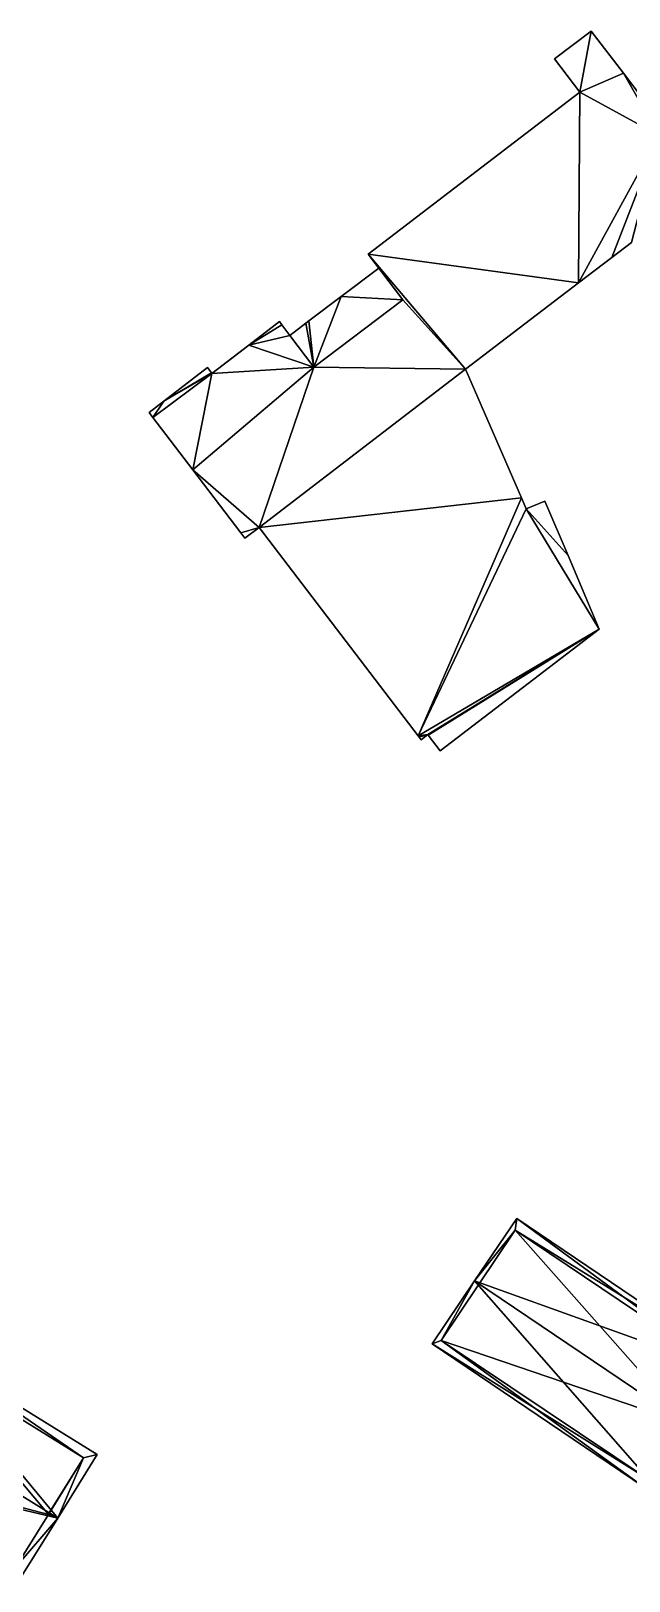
# Model space of a CAD drawing. Extents: x 2679264 to 2679716, y 1246766 to 1247183.
# Drawn here: x 2679528.8 to 2679574.3, y 1247064.8 to 1247182.7 of the extents above; entities that cross this region are included whole.
import ezdxf

# ---------------------------------------------------------------- set-up
doc = ezdxf.new("R2010")
doc.units = 0

msp = doc.modelspace()

# ---------------------------------------------------------------- linework, layer by layer
for points in [[(2679568.65, 1247180.63, 455.47), (2679571.44, 1247182.74, 455.47), (2679570.58, 1247178.08, 455.47)], [(2679571.44, 1247182.74, 455.47), (2679568.65, 1247180.63, 455.47), (2679568.65, 1247180.63, 428.01)], [(2679571.44, 1247182.74, 428.01), (2679571.44, 1247182.74, 455.47), (2679568.65, 1247180.63, 428.01)], [(2679571.44, 1247182.74, 428.01), (2679568.65, 1247180.63, 428.01), (2679570.58, 1247178.08, 428.01)], [(2679571.44, 1247182.74, 455.47), (2679573.89, 1247179.52, 455.47), (2679570.58, 1247178.08, 455.47)], [(2679573.89, 1247179.52, 428.01), (2679571.44, 1247182.74, 428.01), (2679570.58, 1247178.08, 428.01)], [(2679573.89, 1247179.52, 455.47), (2679571.44, 1247182.74, 455.47), (2679571.44, 1247182.74, 428.01)], [(2679573.89, 1247179.52, 428.01), (2679573.89, 1247179.52, 455.47), (2679571.44, 1247182.74, 428.01)], [(2679568.65, 1247180.63, 455.47), (2679570.58, 1247178.08, 455.47), (2679570.58, 1247178.08, 428.01)], [(2679568.65, 1247180.63, 428.01), (2679568.65, 1247180.63, 455.47), (2679570.58, 1247178.08, 428.01)], [(2679573.89, 1247179.52, 455.47), (2679576.61, 1247174.78, 455.47), (2679570.58, 1247178.08, 455.47)], [(2679573.89, 1247179.52, 428.01), (2679570.58, 1247178.08, 428.01), (2679576.61, 1247174.78, 428.01)], [(2679576.88, 1247175.58, 455.47), (2679576.61, 1247174.78, 455.47), (2679573.89, 1247179.52, 455.47)], [(2679576.88, 1247175.58, 455.47), (2679573.89, 1247179.52, 455.47), (2679573.89, 1247179.52, 428.01)], [(2679576.88, 1247175.58, 428.01), (2679576.88, 1247175.58, 455.47), (2679573.89, 1247179.52, 428.01)], [(2679576.88, 1247175.58, 428.01), (2679573.89, 1247179.52, 428.01), (2679576.61, 1247174.78, 428.01)], [(2679570.58, 1247178.08, 455.47), (2679570.47, 1247163.58, 455.47), (2679554.48, 1247165.77, 455.47)], [(2679570.58, 1247178.08, 455.47), (2679554.48, 1247165.77, 455.47), (2679554.48, 1247165.77, 428.01)], [(2679570.58, 1247178.08, 428.01), (2679570.58, 1247178.08, 455.47), (2679554.48, 1247165.77, 428.01)], [(2679570.58, 1247178.08, 428.01), (2679554.48, 1247165.77, 428.01), (2679570.47, 1247163.58, 428.01)], [(2679576.61, 1247174.78, 455.47), (2679570.47, 1247163.58, 455.47), (2679570.58, 1247178.08, 455.47)], [(2679570.58, 1247178.08, 428.01), (2679570.47, 1247163.58, 428.01), (2679576.61, 1247174.78, 428.01)], [(2679573, 1247165.51, 455.47), (2679570.47, 1247163.58, 455.47), (2679576.61, 1247174.78, 455.47)], [(2679570.47, 1247163.58, 428.01), (2679573, 1247165.51, 428.01), (2679576.61, 1247174.78, 428.01)], [(2679574.51, 1247166.65, 455.47), (2679573, 1247165.51, 455.47), (2679576.61, 1247174.78, 455.47)], [(2679573, 1247165.51, 428.01), (2679574.51, 1247166.65, 428.01), (2679576.61, 1247174.78, 428.01)], [(2679573, 1247165.51, 455.47), (2679574.51, 1247166.65, 455.47), (2679574.51, 1247166.65, 428.01)], [(2679573, 1247165.51, 428.01), (2679573, 1247165.51, 455.47), (2679574.51, 1247166.65, 428.01)], [(2679570.47, 1247163.58, 455.47), (2679561.88, 1247157.01, 455.47), (2679554.48, 1247165.77, 455.47)], [(2679554.48, 1247165.77, 455.47), (2679561.88, 1247157.01, 455.47), (2679557.11, 1247162.29, 455.47)], [(2679554.48, 1247165.77, 428.01), (2679557.11, 1247162.29, 428.01), (2679561.88, 1247157.01, 428.01)], [(2679554.48, 1247165.77, 428.01), (2679561.88, 1247157.01, 428.01), (2679570.47, 1247163.58, 428.01)], [(2679570.47, 1247163.58, 455.47), (2679573, 1247165.51, 455.47), (2679573, 1247165.51, 428.01)], [(2679570.47, 1247163.58, 428.01), (2679570.47, 1247163.58, 455.47), (2679573, 1247165.51, 428.01)], [(2679552.44, 1247162.55, 458.35), (2679555.28, 1247164.71, 458.35), (2679557.11, 1247162.29, 458.35)], [(2679557.11, 1247162.29, 428.01), (2679555.28, 1247164.71, 428.01), (2679552.44, 1247162.55, 428.01)], [(2679557.11, 1247162.29, 455.47), (2679557.11, 1247162.29, 458.35), (2679555.28, 1247164.71, 458.35)], [(2679555.28, 1247164.71, 455.47), (2679557.11, 1247162.29, 455.47), (2679555.28, 1247164.71, 458.35)], [(2679561.88, 1247157.01, 455.47), (2679570.47, 1247163.58, 455.47), (2679570.47, 1247163.58, 428.01)], [(2679561.88, 1247157.01, 428.01), (2679561.88, 1247157.01, 455.47), (2679570.47, 1247163.58, 428.01)], [(2679549.97, 1247160.69, 458.35), (2679552.44, 1247162.55, 458.35), (2679550.35, 1247157.18, 458.35)], [(2679550.35, 1247157.18, 428.01), (2679552.44, 1247162.55, 428.01), (2679549.97, 1247160.69, 428.01)], [(2679550.35, 1247157.18, 458.35), (2679552.44, 1247162.55, 458.35), (2679557.11, 1247162.29, 458.35)], [(2679550.35, 1247157.18, 428.01), (2679557.11, 1247162.29, 428.01), (2679552.44, 1247162.55, 428.01)], [(2679557.11, 1247162.29, 455.47), (2679561.88, 1247157.01, 455.47), (2679550.35, 1247157.18, 455.47)], [(2679557.11, 1247162.29, 428.01), (2679550.35, 1247157.18, 428.01), (2679561.88, 1247157.01, 428.01)], [(2679550.35, 1247157.18, 455.47), (2679550.35, 1247157.18, 458.35), (2679557.11, 1247162.29, 458.35)], [(2679557.11, 1247162.29, 455.47), (2679550.35, 1247157.18, 455.47), (2679557.11, 1247162.29, 458.35)], [(2679547.74, 1247160.63, 455.47), (2679547.92, 1247160.39, 455.47), (2679545.4, 1247158.84, 455.47)], [(2679545.4, 1247158.84, 446.07), (2679547.74, 1247160.63, 455.47), (2679545.4, 1247158.84, 455.47)], [(2679547.74, 1247160.63, 455.47), (2679545.4, 1247158.84, 446.07), (2679547.74, 1247160.63, 446.07)], [(2679547.92, 1247160.39, 428.01), (2679547.74, 1247160.63, 428.01), (2679545.4, 1247158.84, 428.01)], [(2679547.92, 1247160.39, 455.47), (2679548.53, 1247159.58, 455.47), (2679545.4, 1247158.84, 455.47)], [(2679548.53, 1247159.58, 428.01), (2679547.92, 1247160.39, 428.01), (2679545.4, 1247158.84, 428.01)], [(2679548.53, 1247159.58, 458.35), (2679549.75, 1247160.52, 458.35), (2679550.35, 1247157.18, 458.35)], [(2679549.75, 1247160.52, 428.01), (2679548.53, 1247159.58, 428.01), (2679550.35, 1247157.18, 428.01)], [(2679549.75, 1247160.52, 458.35), (2679549.97, 1247160.69, 458.35), (2679550.35, 1247157.18, 458.35)], [(2679549.75, 1247160.52, 428.01), (2679550.35, 1247157.18, 428.01), (2679549.97, 1247160.69, 428.01)], [(2679545.4, 1247158.84, 455.47), (2679550.35, 1247157.18, 455.47), (2679542.59, 1247156.69, 455.47)], [(2679542.59, 1247156.69, 455.47), (2679544.08, 1247157.83, 446.07), (2679545.4, 1247158.84, 455.47)], [(2679550.35, 1247157.18, 428.01), (2679545.4, 1247158.84, 428.01), (2679542.59, 1247156.69, 428.01)], [(2679545.4, 1247158.84, 455.47), (2679544.08, 1247157.83, 446.07), (2679545.4, 1247158.84, 446.07)], [(2679548.53, 1247159.58, 455.47), (2679550.35, 1247157.18, 455.47), (2679545.4, 1247158.84, 455.47)], [(2679550.35, 1247157.18, 428.01), (2679548.53, 1247159.58, 428.01), (2679545.4, 1247158.84, 428.01)], [(2679548.53, 1247159.58, 455.47), (2679548.53, 1247159.58, 458.35), (2679550.35, 1247157.18, 458.35)], [(2679550.35, 1247157.18, 455.47), (2679548.53, 1247159.58, 455.47), (2679550.35, 1247157.18, 458.35)], [(2679544.08, 1247157.83, 446.07), (2679542.59, 1247156.69, 455.47), (2679542.59, 1247156.69, 428.01)], [(2679544.08, 1247157.83, 446.07), (2679542.59, 1247156.69, 428.01), (2679544.08, 1247157.83, 428.01)], [(2679541.15, 1247149.36, 455.47), (2679538.1, 1247153.35, 455.47), (2679542.59, 1247156.69, 455.47)], [(2679542.59, 1247156.69, 455.47), (2679538.1, 1247153.35, 455.47), (2679538.94, 1247154.59, 455.47)], [(2679542.59, 1247156.69, 428.01), (2679538.94, 1247154.59, 428.01), (2679538.1, 1247153.35, 428.01)], [(2679542.59, 1247156.69, 428.01), (2679538.1, 1247153.35, 428.01), (2679541.15, 1247149.36, 428.01)], [(2679542.26, 1247157.13, 455.47), (2679542.56, 1247156.73, 455.47), (2679538.94, 1247154.59, 455.47)], [(2679542.26, 1247157.13, 455.47), (2679538.94, 1247154.59, 455.47), (2679538.94, 1247154.59, 428.01)], [(2679542.26, 1247157.13, 428.01), (2679542.26, 1247157.13, 455.47), (2679538.94, 1247154.59, 428.01)], [(2679542.56, 1247156.73, 428.01), (2679542.26, 1247157.13, 428.01), (2679538.94, 1247154.59, 428.01)], [(2679542.56, 1247156.73, 455.47), (2679542.59, 1247156.69, 455.47), (2679538.94, 1247154.59, 455.47)], [(2679542.59, 1247156.69, 428.01), (2679542.56, 1247156.73, 428.01), (2679538.94, 1247154.59, 428.01)], [(2679546.2, 1247144.97, 455.47), (2679541.15, 1247149.36, 455.47), (2679550.35, 1247157.18, 455.47)], [(2679550.35, 1247157.18, 455.47), (2679541.15, 1247149.36, 455.47), (2679542.59, 1247156.69, 455.47)], [(2679550.35, 1247157.18, 428.01), (2679542.59, 1247156.69, 428.01), (2679541.15, 1247149.36, 428.01)], [(2679550.35, 1247157.18, 428.01), (2679541.15, 1247149.36, 428.01), (2679546.2, 1247144.97, 428.01)], [(2679542.56, 1247156.73, 455.47), (2679542.26, 1247157.13, 455.47), (2679542.26, 1247157.13, 428.01)], [(2679542.56, 1247156.73, 428.01), (2679542.56, 1247156.73, 455.47), (2679542.26, 1247157.13, 428.01)], [(2679542.59, 1247156.69, 455.47), (2679542.56, 1247156.73, 455.47), (2679542.56, 1247156.73, 428.01)], [(2679542.59, 1247156.69, 428.01), (2679542.59, 1247156.69, 455.47), (2679542.56, 1247156.73, 428.01)], [(2679561.88, 1247157.01, 455.47), (2679546.2, 1247144.97, 455.47), (2679550.35, 1247157.18, 455.47)], [(2679550.35, 1247157.18, 428.01), (2679546.2, 1247144.97, 428.01), (2679561.88, 1247157.01, 428.01)], [(2679546.2, 1247144.97, 438.55), (2679546.2, 1247144.97, 455.47), (2679561.88, 1247157.01, 455.47)], [(2679561.88, 1247157.01, 438.55), (2679546.2, 1247144.97, 438.55), (2679561.88, 1247157.01, 455.47)], [(2679546.2, 1247144.97, 438.55), (2679561.88, 1247157.01, 438.55), (2679566.14, 1247147.23, 438.55)], [(2679546.2, 1247144.97, 428.01), (2679566.14, 1247147.23, 428.01), (2679561.88, 1247157.01, 428.01)], [(2679566.14, 1247147.23, 438.55), (2679561.88, 1247157.01, 438.55), (2679561.88, 1247157.01, 428.01)], [(2679566.14, 1247147.23, 428.01), (2679566.14, 1247147.23, 438.55), (2679561.88, 1247157.01, 428.01)], [(2679538.1, 1247153.35, 455.47), (2679537.82, 1247153.73, 455.47), (2679538.94, 1247154.59, 455.47)], [(2679538.94, 1247154.59, 455.47), (2679537.82, 1247153.73, 455.47), (2679537.82, 1247153.73, 428.01)], [(2679538.94, 1247154.59, 428.01), (2679538.94, 1247154.59, 455.47), (2679537.82, 1247153.73, 428.01)], [(2679538.94, 1247154.59, 428.01), (2679537.82, 1247153.73, 428.01), (2679538.1, 1247153.35, 428.01)], [(2679537.82, 1247153.73, 455.47), (2679538.1, 1247153.35, 455.47), (2679538.1, 1247153.35, 428.01)], [(2679537.82, 1247153.73, 428.01), (2679537.82, 1247153.73, 455.47), (2679538.1, 1247153.35, 428.01)], [(2679538.1, 1247153.35, 455.47), (2679541.15, 1247149.36, 455.47), (2679541.15, 1247149.36, 428.01)], [(2679538.1, 1247153.35, 428.01), (2679538.1, 1247153.35, 455.47), (2679541.15, 1247149.36, 428.01)], [(2679544.8, 1247144.56, 455.47), (2679541.15, 1247149.36, 455.47), (2679546.2, 1247144.97, 455.47)], [(2679541.15, 1247149.36, 455.47), (2679544.8, 1247144.56, 455.47), (2679544.8, 1247144.56, 428.01)], [(2679541.15, 1247149.36, 428.01), (2679541.15, 1247149.36, 455.47), (2679544.8, 1247144.56, 428.01)], [(2679541.15, 1247149.36, 428.01), (2679544.8, 1247144.56, 428.01), (2679546.2, 1247144.97, 428.01)], [(2679558.29, 1247129.11, 438.55), (2679546.2, 1247144.97, 438.55), (2679566.14, 1247147.23, 438.55)], [(2679546.2, 1247144.97, 428.01), (2679558.29, 1247129.11, 428.01), (2679566.14, 1247147.23, 428.01)], [(2679566.5, 1247146.4, 438.55), (2679558.29, 1247129.11, 438.55), (2679566.14, 1247147.23, 438.55)], [(2679558.29, 1247129.11, 428.01), (2679566.5, 1247146.4, 428.01), (2679566.14, 1247147.23, 428.01)], [(2679566.5, 1247146.4, 438.55), (2679566.14, 1247147.23, 438.55), (2679566.14, 1247147.23, 428.01)], [(2679566.5, 1247146.4, 428.01), (2679566.5, 1247146.4, 438.55), (2679566.14, 1247147.23, 428.01)], [(2679572.05, 1247137.23, 438.55), (2679558.29, 1247129.11, 438.55), (2679566.5, 1247146.4, 438.55)], [(2679558.29, 1247129.11, 428.01), (2679572.05, 1247137.23, 428.01), (2679566.5, 1247146.4, 428.01)], [(2679567.92, 1247146.97, 438.55), (2679569.68, 1247142.83, 438.55), (2679566.5, 1247146.4, 438.55)], [(2679567.92, 1247146.97, 438.55), (2679566.5, 1247146.4, 438.55), (2679566.5, 1247146.4, 428.01)], [(2679567.92, 1247146.97, 428.01), (2679567.92, 1247146.97, 438.55), (2679566.5, 1247146.4, 428.01)], [(2679569.68, 1247142.83, 428.01), (2679567.92, 1247146.97, 428.01), (2679566.5, 1247146.4, 428.01)], [(2679569.68, 1247142.83, 438.55), (2679572.05, 1247137.23, 438.55), (2679566.5, 1247146.4, 438.55)], [(2679572.05, 1247137.23, 428.01), (2679569.68, 1247142.83, 428.01), (2679566.5, 1247146.4, 428.01)], [(2679569.68, 1247142.83, 438.55), (2679567.92, 1247146.97, 438.55), (2679567.92, 1247146.97, 428.01)], [(2679569.68, 1247142.83, 428.01), (2679569.68, 1247142.83, 438.55), (2679567.92, 1247146.97, 428.01)], [(2679545.11, 1247144.17, 455.47), (2679544.8, 1247144.56, 455.47), (2679546.2, 1247144.97, 455.47)], [(2679544.8, 1247144.56, 428.01), (2679545.11, 1247144.17, 428.01), (2679546.2, 1247144.97, 428.01)], [(2679545.11, 1247144.17, 455.47), (2679546.2, 1247144.97, 455.47), (2679546.2, 1247144.97, 428.01)], [(2679545.11, 1247144.17, 428.01), (2679545.11, 1247144.17, 455.47), (2679546.2, 1247144.97, 428.01)], [(2679546.2, 1247144.97, 438.55), (2679558.29, 1247129.11, 438.55), (2679558.29, 1247129.11, 428.01)], [(2679546.2, 1247144.97, 428.01), (2679546.2, 1247144.97, 438.55), (2679558.29, 1247129.11, 428.01)], [(2679544.8, 1247144.56, 455.47), (2679545.11, 1247144.17, 455.47), (2679545.11, 1247144.17, 428.01)], [(2679544.8, 1247144.56, 428.01), (2679544.8, 1247144.56, 455.47), (2679545.11, 1247144.17, 428.01)], [(2679572.05, 1247137.23, 438.55), (2679569.68, 1247142.83, 438.55), (2679569.68, 1247142.83, 428.01)], [(2679572.05, 1247137.23, 428.01), (2679572.05, 1247137.23, 438.55), (2679569.68, 1247142.83, 428.01)], [(2679559.01, 1247129.22, 438.55), (2679558.29, 1247129.11, 438.55), (2679572.05, 1247137.23, 438.55)], [(2679558.29, 1247129.11, 428.01), (2679559.01, 1247129.22, 428.01), (2679572.05, 1247137.23, 428.01)], [(2679559.05, 1247129.17, 438.55), (2679559.01, 1247129.22, 438.55), (2679572.05, 1247137.23, 438.55)], [(2679559.01, 1247129.22, 428.01), (2679559.05, 1247129.17, 428.01), (2679572.05, 1247137.23, 428.01)], [(2679559.95, 1247127.99, 438.55), (2679559.05, 1247129.17, 438.55), (2679572.05, 1247137.23, 438.55)], [(2679559.05, 1247129.17, 428.01), (2679559.95, 1247127.99, 428.01), (2679572.05, 1247137.23, 428.01)], [(2679559.95, 1247127.99, 438.55), (2679572.05, 1247137.23, 438.55), (2679572.05, 1247137.23, 428.01)], [(2679559.95, 1247127.99, 428.01), (2679559.95, 1247127.99, 438.55), (2679572.05, 1247137.23, 428.01)], [(2679558.35, 1247129.03, 438.55), (2679558.29, 1247129.11, 438.55), (2679559.01, 1247129.22, 438.55)], [(2679558.29, 1247129.11, 428.01), (2679558.35, 1247129.03, 428.01), (2679559.01, 1247129.22, 428.01)], [(2679558.29, 1247129.11, 438.55), (2679558.35, 1247129.03, 438.55), (2679558.35, 1247129.03, 428.01)], [(2679558.29, 1247129.11, 428.01), (2679558.29, 1247129.11, 438.55), (2679558.35, 1247129.03, 428.01)], [(2679558.5, 1247128.83, 438.55), (2679558.35, 1247129.03, 438.55), (2679559.01, 1247129.22, 438.55)], [(2679558.35, 1247129.03, 428.01), (2679558.5, 1247128.83, 428.01), (2679559.01, 1247129.22, 428.01)], [(2679558.35, 1247129.03, 438.55), (2679558.5, 1247128.83, 438.55), (2679558.5, 1247128.83, 428.01)], [(2679558.35, 1247129.03, 428.01), (2679558.35, 1247129.03, 438.55), (2679558.5, 1247128.83, 428.01)], [(2679558.5, 1247128.83, 438.55), (2679559.01, 1247129.22, 438.55), (2679559.01, 1247129.22, 428.01)], [(2679558.5, 1247128.83, 428.01), (2679558.5, 1247128.83, 438.55), (2679559.01, 1247129.22, 428.01)], [(2679559.01, 1247129.22, 438.55), (2679559.05, 1247129.17, 438.55), (2679559.05, 1247129.17, 428.01)], [(2679559.01, 1247129.22, 428.01), (2679559.01, 1247129.22, 438.55), (2679559.05, 1247129.17, 428.01)], [(2679559.05, 1247129.17, 438.55), (2679559.95, 1247127.99, 438.55), (2679559.95, 1247127.99, 428.01)], [(2679559.05, 1247129.17, 428.01), (2679559.05, 1247129.17, 438.55), (2679559.95, 1247127.99, 428.01)], [(2679565.79, 1247092.41, 445.93), (2679581.49, 1247080.87, 446.3), (2679562.58, 1247087.66, 448.8)], [(2679565.79, 1247092.41, 445.93), (2679562.58, 1247087.66, 448.8), (2679565.67, 1247091.52, 446.33)], [(2679581.91, 1247081.5, 445.92), (2679565.79, 1247092.41, 445.93), (2679565.67, 1247091.52, 446.33)], [(2679581.91, 1247081.5, 445.92), (2679581.49, 1247080.87, 446.3), (2679565.79, 1247092.41, 445.93)], [(2679565.67, 1247091.52, 434.27), (2679562.93, 1247087.43, 448.8), (2679560.03, 1247083.12, 434.27)], [(2679578.71, 1247076.75, 434.27), (2679565.67, 1247091.52, 434.27), (2679560.03, 1247083.12, 434.27)], [(2679565.67, 1247091.52, 446.33), (2679562.58, 1247087.66, 448.8), (2679562.93, 1247087.43, 448.8)], [(2679565.67, 1247091.52, 446.33), (2679562.93, 1247087.43, 448.8), (2679565.67, 1247091.52, 434.27)], [(2679581.49, 1247080.87, 446.3), (2679581.91, 1247081.5, 445.92), (2679565.67, 1247091.52, 446.33)], [(2679581.49, 1247080.87, 446.3), (2679565.67, 1247091.52, 446.33), (2679565.67, 1247091.52, 434.27)], [(2679581.49, 1247080.87, 434.27), (2679581.49, 1247080.87, 446.3), (2679565.67, 1247091.52, 434.27)], [(2679578.71, 1247076.75, 434.27), (2679581.49, 1247080.87, 434.27), (2679565.67, 1247091.52, 434.27)], [(2679562.58, 1247087.66, 448.8), (2679575.85, 1247072.52, 446.48), (2679559.35, 1247082.88, 446.19)], [(2679562.58, 1247087.66, 448.8), (2679559.35, 1247082.88, 446.19), (2679560.03, 1247083.12, 446.45)], [(2679562.93, 1247087.43, 448.8), (2679562.58, 1247087.66, 448.8), (2679560.03, 1247083.12, 446.45)], [(2679562.93, 1247087.43, 448.8), (2679560.03, 1247083.12, 446.45), (2679560.03, 1247083.12, 434.27)], [(2679578.71, 1247076.75, 448.79), (2679575.85, 1247072.52, 446.48), (2679562.58, 1247087.66, 448.8)], [(2679581.49, 1247080.87, 446.3), (2679578.71, 1247076.75, 448.79), (2679562.58, 1247087.66, 448.8)], [(2679530.16, 1247069.89, 435.02), (2679519.74, 1247082.32, 435.02), (2679514.57, 1247073.96, 435.02)], [(2679516.5, 1247078.52, 449.78), (2679519.49, 1247083.35, 447.06), (2679530.87, 1247069.62, 449.78)], [(2679519.49, 1247083.35, 447.06), (2679533.86, 1247074.46, 447.06), (2679530.87, 1247069.62, 449.78)], [(2679533.86, 1247074.46, 447.06), (2679519.49, 1247083.35, 447.06), (2679532.82, 1247074.21, 447.41)], [(2679532.82, 1247074.21, 447.41), (2679519.49, 1247083.35, 447.06), (2679519.74, 1247082.32, 447.41)], [(2679532.82, 1247074.21, 447.41), (2679519.74, 1247082.32, 447.41), (2679532.82, 1247074.21, 435.02)], [(2679532.82, 1247074.21, 435.02), (2679519.74, 1247082.32, 447.41), (2679519.74, 1247082.32, 435.02)], [(2679530.16, 1247069.89, 435.02), (2679532.82, 1247074.21, 435.02), (2679519.74, 1247082.32, 435.02)], [(2679559.35, 1247082.88, 446.19), (2679575.48, 1247071.97, 446.18), (2679560.03, 1247083.12, 446.45)], [(2679575.85, 1247072.52, 446.48), (2679575.48, 1247071.97, 446.18), (2679559.35, 1247082.88, 446.19)], [(2679575.48, 1247071.97, 446.18), (2679575.85, 1247072.52, 446.48), (2679560.03, 1247083.12, 446.45)], [(2679560.03, 1247083.12, 446.45), (2679575.85, 1247072.52, 446.48), (2679575.85, 1247072.52, 434.27)], [(2679560.03, 1247083.12, 434.27), (2679560.03, 1247083.12, 446.45), (2679575.85, 1247072.52, 434.27)], [(2679578.71, 1247076.75, 434.27), (2679560.03, 1247083.12, 434.27), (2679575.85, 1247072.52, 434.27)], [(2679513.53, 1247073.72, 447.06), (2679516.5, 1247078.52, 449.78), (2679530.87, 1247069.62, 449.78)], [(2679530.16, 1247069.89, 435.02), (2679514.57, 1247073.96, 435.02), (2679527.66, 1247065.86, 435.02)], [(2679530.16, 1247069.89, 449.71), (2679530.23, 1247070.02, 449.78), (2679532.82, 1247074.21, 447.41)], [(2679530.16, 1247069.89, 449.71), (2679532.82, 1247074.21, 447.41), (2679530.16, 1247069.89, 435.02)], [(2679530.16, 1247069.89, 435.02), (2679532.82, 1247074.21, 447.41), (2679532.82, 1247074.21, 435.02)], [(2679530.23, 1247070.02, 449.78), (2679530.87, 1247069.62, 449.78), (2679532.82, 1247074.21, 447.41)], [(2679530.87, 1247069.62, 449.78), (2679533.86, 1247074.46, 447.06), (2679532.82, 1247074.21, 447.41)], [(2679527.9, 1247064.83, 447.06), (2679513.53, 1247073.72, 447.06), (2679530.87, 1247069.62, 449.78)], [(2679530.87, 1247069.62, 449.78), (2679530.16, 1247069.89, 449.71), (2679527.66, 1247065.86, 447.42)], [(2679527.66, 1247065.86, 447.42), (2679530.16, 1247069.89, 449.71), (2679530.16, 1247069.89, 435.02)], [(2679527.66, 1247065.86, 447.42), (2679530.16, 1247069.89, 435.02), (2679527.66, 1247065.86, 435.02)], [(2679527.9, 1247064.83, 447.06), (2679530.87, 1247069.62, 449.78), (2679527.66, 1247065.86, 447.42)], [(2679530.16, 1247069.89, 449.71), (2679530.87, 1247069.62, 449.78), (2679530.23, 1247070.02, 449.78)]]:
    msp.add_3dface(points)

doc.saveas('drawing.dxf')
